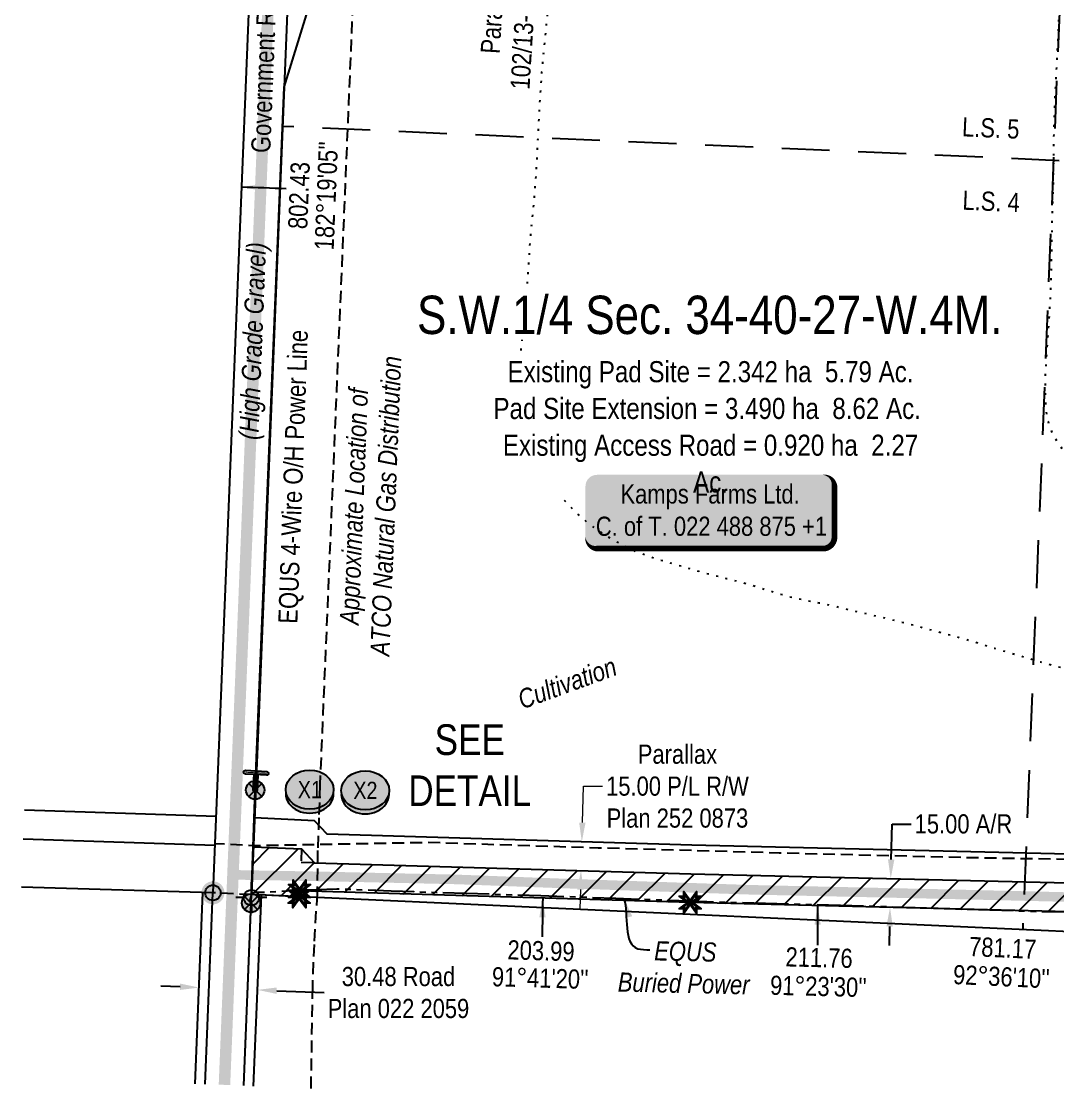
# Model space of a CAD drawing. Extents: x 307694 to 312040, y 5817589 to 5820267.
# Drawn here: x 308429 to 308970, y 5817810 to 5818368 of the extents above; entities that cross this region are included whole.
import ezdxf
from ezdxf.enums import TextEntityAlignment as Align

# ---------------------------------------------------------------- set-up
doc = ezdxf.new("R2010")
doc.units = 0
doc.header["$LTSCALE"] = 5
doc.header["$PDMODE"] = 35
doc.header["$PDSIZE"] = 0.5
for name, pattern in [('foc-DOT', [1, 0.2, -0.8]), ('foc-LSD', [8, 5, -3]), ('foc-TRAV', [1.875, 1.25, -0.625]), ('POWERLINE5', [7.8, 2.4, -0.6, 0.6, -0.6, 0.6, -0.6, 2.4]), ('UG_PIPE', [1.875, 1.25, -0.625])]:
    doc.linetypes.add(name, pattern=pattern)
doc.layers.get('Defpoints').update_dxf_attribs({"color": 9})
for name, color, linetype in [('AS-DRILL', 8, 'foc-DOT'), ('AS-DRILL-T', 8, 'Continuous'), ('AS-PIPE-UG', 44, 'UG_PIPE'), ('AS-POWER', 104, 'foc-POWER'), ('AS-POWER-EXISTING', 72, 'POWERLINE5'), ('AS-POWER-EXISTING-ANC', 72, 'Continuous'), ('AS-POWER-EXISTING-T', 72, 'Continuous'), ('AS-ROADS', 254, 'Continuous'), ('C-RW', 13, 'Continuous'), ('C-SYMBOL', 7, 'Continuous'), ('CG-NOTES', 7, 'Continuous'), ('DETAIL-T', 7, 'Continuous'), ('F-WS-S', 8, 'Continuous'), ('L-AREAREQUIRED', 7, 'Continuous'), ('L-BD', 7, 'Continuous'), ('L-BD1', 253, 'Continuous'), ('L-MON', 1, 'Continuous'), ('L-ROAD-T', 7, 'Continuous'), ('L-SEC', 7, 'Continuous'), ('L-SECTION-LSD', 7, 'foc-LSD'), ('L-TITLEDB', 4, 'Continuous'), ('L-TITLEDB-T', 4, 'Continuous'), ('P-CROSSINGS', 250, 'Continuous'), ('P-PROPOSED', 10, 'Continuous'), ('P-TRAV', 4, 'foc-TRAV'), ('P-TXT', 4, 'Continuous')]:
    doc.layers.add(name, color=color, linetype=linetype)
doc.layers.add('C-RW-T', color=13, linetype='Continuous', lineweight=9)
doc.layers.add('T-TEXT', color=48, linetype='Continuous', lineweight=18)
doc.layers.add('P-PROPOSED-EXISTING-H', color=7, linetype='Continuous', true_color=0xffeebd)
doc.styles.add('100L', font='ARIALN.TTF', dxfattribs={"height": 11})
doc.styles.add('175L', font='ARIALN.TTF', dxfattribs={"height": 20})
doc.styles.add('80', font='ARIALN.TTF', dxfattribs={"height": 10})
doc.styles.add('80CG', font='ARIALN.TTF', dxfattribs={"height": 10})
doc.styles.add('80L', font='ARIALN.TTF', dxfattribs={"height": 10})
doc.styles.add('80LS', font='ARIALNI.TTF', dxfattribs={"height": 10})
doc.styles.add('Crossing', font='ARIALN.TTF', dxfattribs={"height": 10})
doc.styles.add('foc-LtypeFont', font='ARIALN.TTF', dxfattribs={"height": 7.35})
doc.linetypes.add('foc-POWER', pattern='A,6,-1,["P",foc-LtypeFont,S=0.2,R=0,X=-0.625,Y=-0.75],-1.24,4', length=12.24)
doc.dimstyles.new('Compass 5 000', dxfattribs={"dimscale": 5, "dimtxt": 9, "dimasz": 2, "dimexe": 0.2, "dimexo": 0.0625, "dimgap": 0.5, "dimtad": 0, "dimtih": 1, "dimtoh": 1, "dimzin": 0, "dimdsep": 46, "dimtxsty": '80CG', "dimcen": 0.1, "dimse1": 1, "dimse2": 1, "dimclrd": 256, "dimclrt": 256, "dimaunit": 1, "dimadec": 4, "dimazin": 0, "dimtfac": 0.06, "dimtofl": 0, "dimtmove": 0, "dimatfit": 1, "dimfxl": 0.2, "dimtolj": 1, "dimtzin": 0, "dimlwd": -1, "dimarcsym": 0})

# ---------------------------------------------------------------- blocks, each defined once
blk = doc.blocks.new('*U428')
h = blk.add_hatch(color=59)
edge = h.paths.add_edge_path()
edge.add_line((-59, -20), (59, -20))
edge.add_arc((59, -14), 6, 270, 360)
edge.add_line((65, -14), (65, 12.5))
edge.add_arc((59, 12.5), 6, 0, 90)
edge.add_line((59, 18.5), (-59, 18.5))
edge.add_arc((-59, 12.5), 6, 90, 180)
edge.add_line((-65, 12.5), (-65, -14))
edge.add_arc((-59, -14), 6, 180, 270)
at = {"color": 1, "flags": 128}
blk.add_lwpolyline([(-59, -20, 3, 3, 0), (59, -20, 3, 3, 0.414214), (65, -14, 3, 3, 0), (65, 12.5, 3, 0, 0.414214), (59, 18.5, 0, 0, 0), (-59, 18.5, 0, 0, 0.414214), (-65, 12.5, 0, 0, 0), (-65, -14, 0, 3, 0.414214)], format="xyseb", close=True, dxfattribs=at)
blk.add_lwpolyline([(-19.42, -2.41, 0, 7.5, 0), (0, 0, 0, 0, 0)], format="xyseb", dxfattribs=at)
at = {"color": 1, "style": '80'}
blk.add_attdef('ENTER_TEXT_001', (-35.99, -5), '', height=10, dxfattribs=at)
blk = doc.blocks.new('GABD')
for p, q in [((0, 0.81), (0, 1.62)), ((-0.81, 0), (-1.62, 0)), ((1.62, 0), (0.81, 0)), ((0, -0.81), (0, -1.62))]:
    blk.add_line(p, q)
blk.add_circle((0, 0), 0.8)
blk = doc.blocks.new('*D436')
at = {"layer": 'Defpoints', "color": 0, "transparency": 16777216}
for p in [(308851.18, 5817920.96), (308850.82, 5817905.96), (308882.37, 5817905.22)]:
    blk.add_point(p, dxfattribs=at)
at = {"layer": 'P-TXT', "transparency": 16777216}
for p, q in [((308882.96, 5817930.21), (308883.4, 5817948.69)), ((308883.4, 5817948.69), (308893.4, 5817948.69)), ((308882.13, 5817895.22), (308881.89, 5817885.22))]:
    blk.add_line(p, q, dxfattribs=at)
for points in [[(308881.3, 5817930.25), (308884.63, 5817930.17), (308882.73, 5817920.21)], [(308880.47, 5817895.26), (308883.8, 5817895.18), (308882.37, 5817905.22)]]:
    blk.add_solid(points, dxfattribs=at)
at = {"layer": 'P-TXT', "transparency": 16777216, "insert": (308920.68, 5817948.69), "char_height": 10, "attachment_point": 5, "style": '80CG'}
blk.add_mtext('\\A1;15.00 A/R', dxfattribs=at)
blk = doc.blocks.new('*D437')
at = {"layer": 'C-RW-T', "transparency": 16777216}
for p, q in [((308721.77, 5817949.43), (308722.32, 5817968.41)), ((308722.32, 5817968.41), (308732.32, 5817968.41)), ((308720.75, 5817914.44), (308720.46, 5817904.45))]:
    blk.add_line(p, q, dxfattribs=at)
for points in [[(308720.1, 5817949.48), (308723.43, 5817949.38), (308721.48, 5817939.43)], [(308719.09, 5817914.49), (308722.42, 5817914.39), (308721.04, 5817924.44)]]:
    blk.add_solid(points, dxfattribs=at)
at = {"layer": 'Defpoints', "color": 0, "transparency": 16777216}
for p in [(308721.48, 5817939.43), (308780.85, 5817937.71), (308780.42, 5817922.72)]:
    blk.add_point(p, dxfattribs=at)
at = {"layer": 'C-RW-T', "transparency": 16777216, "insert": (308771.4, 5817968.41), "char_height": 10, "width": 372.4986, "attachment_point": 5, "style": '80CG'}
blk.add_mtext('\\A1;Parallax\\P15.00 P/L R/W\\PPlan 252 0873', dxfattribs=at)
blk = doc.blocks.new('fdia')
at = {"color": 255, "const_width": 1}
blk.add_lwpolyline([(-0.5, 0, 1), (0.5, 0, 1)], format="xyb", close=True, dxfattribs=at)
blk = doc.blocks.new('Fdiaa')
blk.add_blockref('fdia', (0, 0))
blk = doc.blocks.new('fdib')
at = {"color": 1, "const_width": 1.6}
blk.add_lwpolyline([(-0.4, 0, 1), (0.4, 0, 1)], format="xyb", close=True, dxfattribs=at)
at = {"color": 1}
blk.add_circle((0, 0), 0.8, dxfattribs=at)
blk = doc.blocks.new('Fdibb')
blk.add_blockref('fdib', (0, 0))
blk = doc.blocks.new('fdicc')
for name in ['Fdibb', 'Fdiaa']:
    blk.add_blockref(name, (0, 0))
blk = doc.blocks.new('FDI')
blk.add_blockref('fdicc', (0, 0))
blk = doc.blocks.new('POWERPOLE')
h = blk.add_hatch(color=255)
edge = h.paths.add_edge_path()
edge.add_arc((0, 0), 0.96, 0, 360)
at = {"linetype": 'Continuous'}
for p, q in [((0.68, -0.68), (-0.68, 0.68)), ((-0.68, -0.68), (0.68, 0.68))]:
    blk.add_line(p, q, dxfattribs=at)
blk.add_circle((0, 0), 0.96, dxfattribs=at)
blk = doc.blocks.new('*D447')
at = {"layer": 'Defpoints', "color": 0, "transparency": 16777216}
for p in [(308552.21, 5817862.13), (308521.29, 5817851.96), (308551.75, 5817850.72)]:
    blk.add_point(p, dxfattribs=at)
at = {"layer": 'L-TITLEDB-T', "transparency": 16777216}
for p, q in [((308511.76, 5817863.77), (308501.77, 5817864.17)), ((308562.21, 5817861.72), (308587.04, 5817860.72))]:
    blk.add_line(p, q, dxfattribs=at)
for points in [[(308511.83, 5817865.43), (308511.7, 5817862.1), (308521.76, 5817863.36)], [(308562.27, 5817863.39), (308562.14, 5817860.06), (308552.21, 5817862.13)]]:
    blk.add_solid(points, dxfattribs=at)
at = {"layer": 'L-TITLEDB-T', "transparency": 16777216, "insert": (308625.79, 5817860.72), "char_height": 10, "attachment_point": 5, "style": '80CG'}
blk.add_mtext('\\A1;30.48 Road\\PPlan 022 2059', dxfattribs=at)
blk = doc.blocks.new('*U453')
h = blk.add_hatch(color=255)
h.dxf.hatch_style = 1
edge = h.paths.add_edge_path()
edge.add_arc((1.1, -0.06), 0.2, -92.9957, 87.0043, ccw=False)
edge.add_line((1.09, -0.26), (-0.21, -0.19))
edge.add_line((-0.21, -0.19), (-1.11, -0.14))
edge.add_arc((-1.1, 0.06), 0.2, 87.0043, 267.0043, ccw=False)
edge.add_line((-1.09, 0.26), (1.11, 0.14))
h = blk.add_hatch(color=255)
h.dxf.hatch_style = 1
edge = h.paths.add_edge_path()
edge.add_arc((-0.09, -1.8), 0.2, 177.0043, 357.0043, ccw=False)
edge.add_line((-0.29, -1.79), (-0.21, -0.19))
edge.add_line((-0.21, -0.19), (0.19, -0.21))
edge.add_line((0.19, -0.21), (0.11, -1.81))
at = {"color": 255}
blk.add_lwpolyline([(1.11, 0.14, -1), (1.09, -0.26), (-0.21, -0.19), (-1.11, -0.14, -1), (-1.09, 0.26)], format="xyb", close=True, dxfattribs=at)
at = {"color": 72, "const_width": 0.1, "flags": 128}
for points in [[(1.1, -0.06), (-1.1, 0.06)], [(-0.09, -1.8), (0, 0)]]:
    blk.add_lwpolyline(points, dxfattribs=at)
at = {"color": 255, "flags": 128}
blk.add_lwpolyline([(0.11, -1.81, -1), (-0.29, -1.79), (-0.21, -0.19), (0.19, -0.21)], format="xyb", close=True, dxfattribs=at)
blk = doc.blocks.new('TEMP')
h = blk.add_hatch(color=255)
h.dxf.hatch_style = 1
h.paths.add_polyline_path([(0, 0.25), (-0.67, 1.15), (-0.67, 0.67), (-1.15, 0.67), (-0.25, 0), (-1.15, -0.67), (-0.67, -0.67), (-0.67, -1.15), (0, -0.25), (0.67, -1.15), (0.67, -0.67), (1.15, -0.67), (0.25, 0), (1.15, 0.67), (0.67, 0.67), (0.67, 1.15)])
h.paths.add_polyline_path([(0.57, 0.85), (0.57, 0.57), (0.85, 0.57), (0.08, 0), (0.85, -0.57), (0.57, -0.57), (0.57, -0.85), (0, -0.08), (-0.57, -0.85), (-0.57, -0.57), (-0.85, -0.57), (-0.08, 0), (-0.85, 0.57), (-0.57, 0.57), (-0.57, 0.85), (0, 0.08)], flags=16)
h = blk.add_hatch(color=1)
h.dxf.hatch_style = 1
h.paths.add_polyline_path([(0, 0.08), (-0.57, 0.85), (-0.57, 0.57), (-0.85, 0.57), (-0.08, 0), (-0.85, -0.57), (-0.57, -0.57), (-0.57, -0.85), (0, -0.08), (0.57, -0.85), (0.57, -0.57), (0.85, -0.57), (0.08, 0), (0.85, 0.57), (0.57, 0.57), (0.57, 0.85)])
at = {"color": 1}
for p, q in [((-0.08, 0), (0.08, 0)), ((0, 0.08), (0, -0.08))]:
    blk.add_line(p, q, dxfattribs=at)
at = {"color": 255, "flags": 128}
blk.add_lwpolyline([(-0.25, 0), (-1.15, 0.67), (-0.67, 0.67), (-0.67, 1.15), (0, 0.25), (0.67, 1.15), (0.67, 0.67), (1.15, 0.67), (0.25, 0), (1.15, -0.67), (0.67, -0.67), (0.67, -1.15), (0, -0.25), (-0.67, -1.15), (-0.67, -0.67), (-1.15, -0.67)], close=True, dxfattribs=at)
at = {"color": 1, "flags": 128}
blk.add_lwpolyline([(-0.08, 0), (-0.85, 0.57), (-0.57, 0.57), (-0.57, 0.85), (0, 0.08), (0.57, 0.85), (0.57, 0.57), (0.85, 0.57), (0.08, 0), (0.85, -0.57), (0.57, -0.57), (0.57, -0.85), (0, -0.08), (-0.57, -0.85), (-0.57, -0.57), (-0.85, -0.57)], close=True, dxfattribs=at)
blk = doc.blocks.new('xing2')
h = blk.add_hatch(color=50)
h.dxf.hatch_style = 1
edge = h.paths.add_edge_path()
edge.add_ellipse((0, 0), major_axis=(-12.5, 0), ratio=0.816297, start_angle=0, end_angle=360)
h = blk.add_hatch(color=250)
h.dxf.hatch_style = 1
edge = h.paths.add_edge_path()
edge.add_ellipse((0, -2.05), major_axis=(-12.5, 0), ratio=0.816297, start_angle=0, end_angle=180)
edge.add_line((12.5, -2.05), (12.5, 0))
edge.add_ellipse((0, 0), major_axis=(-12.5, 0), ratio=0.816297, start_angle=0, end_angle=180, ccw=False)
edge.add_line((-12.5, 0), (-12.5, -2.05))
at = {"color": 250}
blk.add_ellipse((0, 0), major_axis=(-12.5, 0), ratio=0.816297, dxfattribs=at)
blk.add_ellipse((0, -2.05), major_axis=(-12.5, 0), ratio=0.816297, start_param=0, end_param=3.141593, dxfattribs=at)
at = {"color": 250, "style": 'Crossing'}
blk.add_attdef('CROSSING', text='', height=9, dxfattribs=at).set_placement((0.09, 0.02), align=Align.MIDDLE_CENTER)
at = {"color": 250, "style": 'Crossing', "flags": 1}
for tag, p in [('OWNER', (0.09, -12.49)), ('DESCRIPTION', (0.09, -25.77)), ('LOCATION', (0.09, -39.3)), ('DWG_REF', (0.09, -52.84))]:
    blk.add_attdef(tag, text='', height=9, dxfattribs=at).set_placement(p, align=Align.MIDDLE_CENTER)

msp = doc.modelspace()

# ---------------------------------------------------------------- hatches: boundary and pattern name
at = {"layer": 'P-PROPOSED-EXISTING-H'}
h = msp.add_hatch(dxfattribs=at)
h.set_pattern_fill('ANSI31', color=256, scale=3.499667, style=0)
h.set_pattern_definition([(45, (27.45, 517.153), (-7.856977622, 7.856977622), [])])
h.paths.add_polyline_path([(308550.056, 5817936.861), (308575.155, 5817935.72), (308581.945, 5817928.52), (308778.442, 5817922.727), (308989.947, 5817917.588), (309144.694, 5817916.624), (309144.011, 5817901.63), (308989.718, 5817902.591), (308778.039, 5817907.733), (308574.156, 5817913.745), (308574.019, 5817910.748), (308549.045, 5817911.884)])

# ---------------------------------------------------------------- linework, layer by layer
at = {"layer": 'AS-DRILL', "flags": 128}
msp.add_lwpolyline([(309213.255, 5817983.88), (309213.255, 5817983.88), (309213.279, 5817984.249), (309213.147, 5817984.724), (309212.783, 5817985.129), (309212.509, 5817985.55), (309211.94, 5817986.102), (309211.202, 5817986.411), (309210.932, 5817986.432), (309210.72, 5817986.39), (309210.557, 5817986.316), (309210.545, 5817986.267), (309210.686, 5817986.271), (309210.917, 5817986.302), (309211.19, 5817986.382), (309211.455, 5817986.502), (309211.709, 5817986.602), (309211.933, 5817986.683), (309212.127, 5817986.786), (309212.331, 5817986.878), (309212.526, 5817987.02), (309212.649, 5817987.076), (309212.704, 5817986.953), (309212.728, 5817986.792), (309212.703, 5817986.673), (309212.689, 5817986.574), (309212.704, 5817986.453), (309212.701, 5817986.363), (309212.689, 5817986.303), (309212.724, 5817986.182), (309212.758, 5817986.031), (309212.812, 5817985.868), (309212.703, 5817985.913), (309212.694, 5817985.923), (309212.101, 5817986.386), (309211.117, 5817987.075), (309210.015, 5817987.809), (309208.702, 5817988.53), (309207.098, 5817989.223), (309205.392, 5817989.88), (309203.656, 5817990.518), (309201.928, 5817991.126), (309200.413, 5817991.535), (309199.393, 5817991.565), (309198.841, 5817991.276), (309198.447, 5817990.911), (309198.22, 5817990.729), (309198.294, 5817990.827), (309198.492, 5817991.039), (309198.698, 5817991.191), (309198.851, 5817991.275), (309198.943, 5817991.312), (309199.024, 5817991.329), (309199.093, 5817991.316), (309199.142, 5817991.294), (309199.067, 5817991.417), (309199.057, 5817991.427), (309198.643, 5817991.834), (309197.845, 5817992.405), (309196.741, 5817993.099), (309195.175, 5817994.02), (309193.171, 5817995.229), (309190.841, 5817996.821), (309188.083, 5817998.73), (309184.901, 5818000.805), (309181.441, 5818002.911), (309177.746, 5818004.917), (309173.716, 5818007.045), (309169.364, 5818009.666), (309164.661, 5818012.761), (309159.876, 5818015.8), (309155.318, 5818018.529), (309150.771, 5818021.258), (309145.697, 5818024.348), (309140.326, 5818027.489), (309135.101, 5818030.294), (309129.865, 5818032.82), (309124.279, 5818035.359), (309118.612, 5818038.362), (309113.053, 5818042.091), (309107.579, 5818046.207), (309102.08, 5818050.214), (309096.52, 5818053.903), (309090.87, 5818057.615), (309085.249, 5818061.297), (309079.672, 5818064.586), (309074.267, 5818067.628), (309068.926, 5818071.049), (309063.765, 5818074.732), (309058.695, 5818078.172), (309053.811, 5818081.244), (309048.968, 5818084.355), (309043.942, 5818087.633), (309038.645, 5818091.172), (309033.287, 5818094.913), (309028.128, 5818098.396), (309023.136, 5818101.523), (309018.33, 5818104.282), (309013.607, 5818107.127), (309008.94, 5818110.632), (309004.086, 5818114.744), (308999.126, 5818118.95), (308993.922, 5818123.335), (308988.467, 5818127.941), (308983.253, 5818132.567), (308978.329, 5818137.442), (308973.821, 5818142.462), (308970.021, 5818147.673), (308967.076, 5818153.012), (308964.989, 5818158.517), (308963.898, 5818164.444), (308963.55, 5818170.672), (308963.474, 5818176.93), (308963.57, 5818183.251), (308963.924, 5818190.042), (308964.426, 5818197.539), (308965.012, 5818205.652), (308965.645, 5818214.714), (308966.201, 5818225.151), (308966.586, 5818236.854), (308966.773, 5818249.617), (308967.078, 5818263.625), (308967.535, 5818278.459), (308967.791, 5818294.291), (308967.976, 5818311.127), (308968.556, 5818328.597), (308969.541, 5818346.713), (308970.408, 5818365.383), (308970.894, 5818384.308), (308971.26, 5818403.489), (308971.7, 5818422.756), (308972.546, 5818457.35), (308972.731, 5818463.897), (308973.215, 5818476.588), (308974.144, 5818495.847), (308974.993, 5818515.088), (308975.463, 5818534.364), (308975.422, 5818553.611), (308974.768, 5818572.801), (308973.457, 5818592.106), (308971.994, 5818611.338), (308970.904, 5818630.635), (308970.223, 5818649.906), (308969.912, 5818669.182), (308970.004, 5818688.253), (308970.45, 5818710.503), (308970.742, 5818729.576), (308970.649, 5818748.794), (308970.579, 5818768.071), (308970.673, 5818787.212), (308970.632, 5818796.675)], dxfattribs=at)
at = {"layer": 'AS-PIPE-UG'}
for points in [[(308605.871, 5818470.676), (308605.862, 5818470.47), (308584.78, 5817969.298)], [(308584.78, 5817969.298), (308584.223, 5817951.931), (308583.556, 5817934.831), (308583.296, 5817912.503), (308581.703, 5817885.893), (308580.858, 5817863.782)], [(308580.858, 5817863.782), (308580.009, 5817810.476)]]:
    msp.add_lwpolyline(points, dxfattribs=at)
at = {"layer": 'AS-PIPE-UG', "flags": 128}
msp.add_lwpolyline([(309130.949, 5817944.455), (309130.362, 5817932.399), (309129.825, 5817930.877), (309128.287, 5817929.435), (309125.906, 5817928.628), (309121.807, 5817928.628), (309115.329, 5817928.712), (309095.76, 5817928.85), (308995.489, 5817929.824), (308920.239, 5817931.138), (308824.458, 5817933.522), (308729.992, 5817936.157), (308640.934, 5817939.016), (308550.986, 5817937.292), (308530.504, 5817938.376)], dxfattribs=at)
at = {"layer": 'AS-POWER', "flags": 128}
for points in [[(308566.099, 5818333.16), (308598.828, 5818439.305), (308734.888, 5818471.462)], [(308545.008, 5817812.172), (308548.868, 5817907.469), (308550.992, 5817966.442), (308566.099, 5818333.16)]]:
    msp.add_lwpolyline(points, dxfattribs=at)
at = {"layer": 'AS-POWER-EXISTING', "flags": 128}
msp.add_lwpolyline([(308548.868, 5817907.469), (308548.346, 5817907.835), (308548.339, 5817908.925), (308548.974, 5817911.228), (308549.566, 5817912.533), (308551.185, 5817913.251), (308553.309, 5817913.079), (308563.333, 5817913.553), (308571.633, 5817914.121), (308593.643, 5817914.893), (308633.777, 5817913.402), (308708.466, 5817911.079), (308786.746, 5817908.217), (308869.093, 5817905.929), (308960.407, 5817903.071), (309053.405, 5817902.814), (309119.919, 5817902.15), (309131.649, 5817903.345), (309143.682, 5817905.458), (309155.88, 5817907.909), (309165.715, 5817910.904), (309176.209, 5817915.247), (309186.16, 5817919.103), (309190.161, 5817919.717)], dxfattribs=at)
at = {"layer": 'AS-ROADS', "flags": 128}
for points, const_width in [([(308575.479, 5818813.753), (308534.959, 5817812.578)], 5.999), ([(308539.395, 5817922.19), (308587.54, 5817921.302), (308656.708, 5817919.766), (308712.506, 5817917.646), (308810.235, 5817914.361), (308910.436, 5817912.129), (309009.166, 5817909.756), (309056.296, 5817909.41), (309124.527, 5817907.043), (309134.831, 5817907.637), (309146.721, 5817909.966), (309164.079, 5817915.395), (309180.052, 5817923.911)], 5)]:
    msp.add_lwpolyline(points, dxfattribs=dict(at, const_width=const_width))
at = {"layer": 'C-RW', "flags": 128}
for points in [[(308550.056, 5817936.861), (308575.155, 5817935.72), (308581.945, 5817928.52), (308778.442, 5817922.727), (308989.952, 5817917.588), (309114.984, 5817916.809), (309126.554, 5817928.976), (309146.196, 5817949.63), (309147.236, 5817972.49), (309115.685, 5817939.311), (309108.588, 5817931.848), (308990.181, 5817932.586), (308778.845, 5817937.72), (308588.595, 5817943.329), (308581.901, 5817950.428), (308550.662, 5817951.848)], [(308530.564, 5817952.662), (308430.566, 5817955.913)], [(308429.967, 5817940.926), (308529.957, 5817937.675)]]:
    msp.add_lwpolyline(points, dxfattribs=at)
at = {"layer": 'L-SEC'}
msp.add_line((308581.504, 5818713.681), (308549.049, 5817911.983), dxfattribs=at)
at = {"layer": 'L-SEC', "flags": 128}
for points in [[(308561.405, 5818714.495), (308528.95, 5817912.797)], [(308528.95, 5817912.797), (308428.956, 5817915.68)], [(308524.909, 5817812.985), (308528.95, 5817912.797)], [(308545.008, 5817812.172), (308549.049, 5817911.983)], [(309388.543, 5817873.722), (308549.045, 5817911.884)]]:
    msp.add_lwpolyline(points, dxfattribs=at)
at = {"layer": 'L-SECTION-LSD', "flags": 128}
for points in [[(308983.72, 5818696.299), (308951.616, 5817893.583)], [(309370.307, 5818277.253), (308565.271, 5818312.697)]]:
    msp.add_lwpolyline(points, dxfattribs=at)
at = {"layer": 'L-TITLEDB', "flags": 128}
for points in [[(308519.734, 5817813.195), (308523.747, 5817912.947)], [(308550.183, 5817811.962), (308554.219, 5817911.648)]]:
    msp.add_lwpolyline(points, dxfattribs=at)
at = {"layer": 'P-PROPOSED'}
msp.add_lwpolyline([(308550.056, 5817936.861), (308575.155, 5817935.72), (308581.945, 5817928.52), (308778.442, 5817922.727), (308989.947, 5817917.588), (309144.694, 5817916.624), (309144.011, 5817901.63), (308989.718, 5817902.591), (308778.039, 5817907.733), (308574.156, 5817913.745), (308574.019, 5817910.748), (308549.045, 5817911.884)], close=True, dxfattribs=at)
at = {"layer": 'P-TRAV'}
msp.add_line((308574.948, 5817928.727), (308581.945, 5817928.52), dxfattribs=at)
at = {"layer": 'P-TRAV', "flags": 128}
for points in [[(308575.155, 5817935.72), (308574.948, 5817928.727)], [(308549.045, 5817911.884), (308528.95, 5817912.797)]]:
    msp.add_lwpolyline(points, dxfattribs=at)

# ---------------------------------------------------------------- block references
at = {"layer": 'AS-POWER-EXISTING', "color": 4, "xscale": 4.999555549999982, "yscale": 4.999555549999982, "zscale": 4.999555549999982}
for p in [(308550.992, 5817966.442), (308548.868, 5817907.469)]:
    msp.add_blockref('POWERPOLE', p, dxfattribs=at)
at = {"layer": 'AS-POWER-EXISTING-ANC', "xscale": 4.999555549999966, "yscale": 4.999555549999966, "zscale": 4.999555549999966}
msp.add_blockref('*U453', (308551.462, 5817975.423), dxfattribs=at)
at = {"layer": 'F-WS-S', "xscale": 4.999524999999948, "yscale": 4.999524999999948, "zscale": 4.999524999999948}
msp.add_blockref('GABD', (308549.011, 5817910.272), dxfattribs=at)
at = {"layer": 'L-MON', "xscale": 4.99955554999999, "yscale": 4.99955554999999, "zscale": 4.99955554999999}
msp.add_blockref('FDI', (308528.95, 5817912.797), dxfattribs=at)
at = {"layer": 'L-MON', "color": 6, "xscale": 4.99955554999999, "yscale": 4.99955554999999, "zscale": 4.99955554999999}
for p in [(308574.019, 5817910.748), (308574.156, 5817913.745), (308778.039, 5817907.733)]:
    msp.add_blockref('TEMP', p, dxfattribs=at)
at = {"layer": 'P-CROSSINGS', "color": 6, "xscale": 0.99991111, "yscale": 0.99991111, "zscale": 0.99991111}
for p, values in [((308579.444, 5817966.624), {'CROSSING': 'X1'}), ((308608.423, 5817966.219), {'CROSSING': 'X2'})]:
    msp.add_blockref('xing2', p, dxfattribs=at).add_auto_attribs(values)

# ---------------------------------------------------------------- texts
at = {"layer": 'AS-DRILL-T', "insert": (308667.502, 5818332.726), "char_height": 9.99894, "attachment_point": 1, "rotation": 86.50648, "style": '80L'}
msp.add_mtext_dynamic_manual_height_columns('\\pi18.32909;Parallax\\P\\pi0.66726;102/13-10 (HZ)', width=77.07681, gutter_width=49.992, heights=[0], dxfattribs=at)
at = {"layer": 'AS-PIPE-UG', "insert": (308594.379, 5818037.236), "char_height": 9.99905, "attachment_point": 1, "rotation": 87.71237, "style": '80L'}
msp.add_mtext_dynamic_manual_height_columns('\\pi15.69653;{\\fArial Narrow|b0|i1|c0|p34;Approximate Location of \\P\\pi0.05;ATCO Natural Gas Distribution}', width=156.42211, gutter_width=49.995, heights=[0], dxfattribs=at)
at = {"layer": 'AS-POWER', "insert": (308562.991, 5818052.965), "char_height": 9.99905, "attachment_point": 1, "rotation": 87.9325, "style": '80L'}
msp.add_mtext_dynamic_manual_height_columns('\\pi0.50357;EQUS 4-Wire O/H Power Line', width=153.00497, gutter_width=49.995, heights=[0], dxfattribs=at)
at = {"layer": 'DETAIL-T', "color": 3, "insert": (308662.981, 5817979.397), "char_height": 15.9986, "width": 63.63047, "attachment_point": 5, "style": '80CG'}
msp.add_mtext('SEE\\PDETAIL', dxfattribs=at)
at = {"layer": 'L-BD', "style": '80L'}
for s, p in [('781.17', (308941.177, 5817884.049)), ("92°36'10''", (308940.496, 5817869.065))]:
    msp.add_text(s, height=9.9991, rotation=357.3972, dxfattribs=at).set_placement(p, align=Align.MIDDLE)
at = {"layer": 'L-BD', "insert": (308567.65, 5818247.197), "char_height": 9.99911, "width": 58.44269, "attachment_point": 1, "rotation": 87.6818, "line_spacing_factor": 0.855, "style": '80L'}
msp.add_mtext("\\pi12.20376;802.43 \\P\\pi1.73402;182°19'05''", dxfattribs=at)
at = {"layer": 'L-BD1', "style": '80L'}
for s, rotation, p in [('203.99', 358.3111, (308700.199, 5817882.58)), ('211.76', 358.6083, (308845.336, 5817878.983)), ("91°41'20''", 358.3111, (308699.779, 5817868.337)), ("91°23'30''", 358.6083, (308844.972, 5817863.988))]:
    msp.add_text(s, height=9.9991, rotation=rotation, dxfattribs=at).set_placement(p, align=Align.MIDDLE)
at = {"layer": 'L-ROAD-T', "style": '80L'}
msp.add_text('Government Road Allowance', height=9.99905, rotation=87.71189, dxfattribs=at).set_placement((308556.823, 5818373.327), align=Align.MIDDLE_CENTER)
at = {"layer": 'T-TEXT', "style": '80LS'}
msp.add_text('(High Grade Gravel)', height=9.99905, rotation=87.71189, dxfattribs=at).set_placement((308549.677, 5818200.757), align=Align.MIDDLE_CENTER)
at = {"layer": 'T-TEXT', "insert": (308686.432, 5818017.649), "char_height": 9.99911, "attachment_point": 1, "rotation": 20, "style": '80L'}
msp.add_mtext_dynamic_manual_height_columns('\\pi0.61611;{\\fArial Narrow|b0|i1|c0|p34;Cultivation}', width=53.39675, gutter_width=47.496, heights=[0], dxfattribs=at)

# ---------------------------------------------------------------- dimensions: what is measured, and where the dimension line sits
at = {"layer": 'C-RW-T'}
dim = msp.add_linear_dim(base=(308721.477, 5817939.431), p1=(308780.42, 5817922.719), p2=(308780.854, 5817937.712), angle=88.34109, text='Parallax\\P15.00 P/L R/W\\PPlan 252 0873', dimstyle='Compass 5 000', dxfattribs=at)
dim.commit()
dim.dimension.update_dxf_attribs({"geometry": '*D437', "text_midpoint": (308771.402, 5817968.412), "dimtype": 161})
at = {"layer": 'L-TITLEDB-T', "color": 4}
dim = msp.add_linear_dim(base=(308552.214, 5817862.129), p1=(308521.293, 5817851.957), p2=(308551.752, 5817850.724), angle=357.68177, text='30.48 Road\\PPlan 022 2059', dimstyle='Compass 5 000', dxfattribs=at)
dim.commit()
dim.dimension.update_dxf_attribs({"geometry": '*D447', "text_midpoint": (308625.788, 5817860.72), "dimtype": 161})
at = {"layer": 'P-TXT', "color": 3}
dim = msp.add_linear_dim(base=(308882.369, 5817905.215), p1=(308851.176, 5817920.959), p2=(308850.82, 5817905.965), angle=268.63829, text='15.00 A/R', dimstyle='Compass 5 000', dxfattribs=at)
dim.commit()
dim.dimension.update_dxf_attribs({"geometry": '*D436', "text_midpoint": (308920.684, 5817948.69), "dimtype": 161})

# ---------------------------------------------------------------- leaders
at = {"layer": 'L-BD', "path_type": 1}
msp.add_leader([(308543.863, 5818281.164), (308567.221, 5818280.398)], dimstyle='Compass 5 000', override={"dimgap": 0.5, "dimtad": 0}, dxfattribs=at)
at = {"layer": 'L-BD1', "color": 4, "path_type": 1}
for points in [[(308701.074, 5817910.003), (308700.797, 5817889.833)], [(308844.578, 5817906.117), (308844.551, 5817885.516)]]:
    msp.add_leader(points, dimstyle='Compass 5 000', override={"dimgap": 0.5, "dimtad": 0}, dxfattribs=at)

# ---------------------------------------------------------------- next in the draw order: texts
at = {"layer": 'AS-POWER-EXISTING-T', "insert": (308740.489, 5817887.962), "char_height": 9.99894, "attachment_point": 1, "rotation": 358.73184, "style": '80L', "bg_fill": 2}
msp.add_mtext_dynamic_manual_height_columns('\\pi18.93612;{\\fArial Narrow|b0|i1|c0|p34;EQUS \\P\\pi0.29895;Buried Power}', width=69.84702, gutter_width=49.992, heights=[0], dxfattribs=at)
at = {"layer": 'L-SECTION-LSD', "char_height": 9.99905, "attachment_point": 1, "rotation": 357.47902, "style": '100L', "bg_fill": 3, "box_fill_scale": 1.5, "bg_fill_color": 256, "bg_fill_transparency": 0}
for s, width, insert in [('\\pi1.75841;L.S. 5', 30.39825, (308918.464, 5818317.652)), ('\\pi1.98582;L.S. 4', 30.53699, (308918.464, 5818279.371))]:
    msp.add_mtext_dynamic_manual_height_columns(s, width=width, gutter_width=54.995, heights=[0], dxfattribs=dict(at, insert=insert))

# ---------------------------------------------------------------- next in the draw order: linework, layer by layer
at = {"layer": 'AS-DRILL', "flags": 128}
msp.add_lwpolyline([(309212.865, 5817973.872), (309212.865, 5817973.872), (309213.053, 5817974.075), (309213.355, 5817974.383), (309213.666, 5817974.641), (309214.028, 5817974.947), (309214.216, 5817975.16), (309214.291, 5817975.267), (309214.373, 5817975.334), (309214.587, 5817975.426), (309214.792, 5817975.548), (309214.811, 5817975.778), (309214.421, 5817975.783), (309213.712, 5817975.58), (309213.06, 5817975.285), (309212.376, 5817974.922), (309211.844, 5817974.622), (309211.598, 5817974.221), (309211.446, 5817973.917), (309211.369, 5817973.73), (309211.291, 5817973.533), (309211.193, 5817973.337), (309211.045, 5817973.132), (309210.858, 5817972.959), (309210.662, 5817972.797), (309210.239, 5817972.743), (309210.229, 5817972.744), (309209.319, 5817972.999), (309207.873, 5817973.666), (309205.893, 5817974.464), (309203.412, 5817975.261), (309200.617, 5817976.21), (309197.576, 5817977.269), (309194.262, 5817978.279), (309190.564, 5817979.153), (309186.375, 5817980.037), (309181.902, 5817981.081), (309177.374, 5817982.239), (309172.841, 5817983.286), (309168.197, 5817984.047), (309163.707, 5817984.652), (309158.951, 5817985.618), (309153.939, 5817986.953), (309148.937, 5817988.029), (309143.451, 5817988.483), (309137.143, 5817988.908), (309130.11, 5817990.002), (309122.532, 5817991.488), (309114.829, 5817992.859), (309106.927, 5817994.497), (309098.312, 5817997.094), (309089.278, 5818000.268), (309080.389, 5818003.286), (309072.037, 5818005.703), (309064.045, 5818007.615), (309056.002, 5818009.499), (309047.439, 5818011.654), (309038.644, 5818014.008), (309030.026, 5818016.535), (309021.811, 5818019.136), (309013.637, 5818021.516), (309005.52, 5818023.543), (308997.738, 5818025.187), (308990.247, 5818026.59), (308983.073, 5818027.9), (308975.902, 5818029.309), (308968.475, 5818031.06), (308960.901, 5818033.166), (308953.046, 5818035.513), (308944.973, 5818037.909), (308936.831, 5818040.327), (308928.635, 5818042.908), (308920.038, 5818045.464), (308910.788, 5818047.966), (308901.093, 5818050.575), (308890.971, 5818053.301), (308880.992, 5818055.851), (308871.459, 5818057.993), (308862.074, 5818060.12), (308853.261, 5818062.254), (308845.312, 5818063.995), (308837.763, 5818065.439), (308830.073, 5818067.15), (308821.849, 5818069.511), (308813.308, 5818072.215), (308804.968, 5818074.692), (308797.21, 5818076.695), (308790.001, 5818078.407), (308782.733, 5818080.391), (308774.988, 5818082.734), (308767.386, 5818084.881), (308759.707, 5818087.131), (308751.675, 5818090.046), (308743.856, 5818093.583), (308736.664, 5818097.515), (308729.724, 5818102.029), (308723.01, 5818107.194), (308716.708, 5818112.913), (308710.821, 5818119.277), (308705.49, 5818126.32), (308700.951, 5818133.882), (308697.256, 5818141.531), (308694.412, 5818148.947), (308692.235, 5818156.778), (308690.468, 5818165.383), (308689.272, 5818174.247), (308688.986, 5818183.605), (308689.578, 5818193.169), (308689.597, 5818193.388), (308690.536, 5818203.63), (308691.642, 5818214.565), (308692.769, 5818226.04), (308693.621, 5818237.645), (308694.366, 5818249.856), (308695.485, 5818262.652), (308696.834, 5818276.24), (308697.883, 5818290.85), (308698.674, 5818306.801), (308699.483, 5818323.723), (308700.692, 5818341.169), (308702.391, 5818359.096), (308704.245, 5818377.418), (308705.96, 5818396.035), (308707.228, 5818414.73), (308708.06, 5818433.802), (308708.607, 5818452.986), (308708.927, 5818472.258), (308709.224, 5818487.108), (308709.946, 5818506.414), (308710.709, 5818525.769), (308711.291, 5818541.748), (308711.423, 5818544.886), (308712.334, 5818564.185), (308713.17, 5818583.337), (308713.569, 5818602.586), (308713.371, 5818625.281), (308712.728, 5818644.49), (308711.772, 5818663.662), (308710.63, 5818682.911), (308709.679, 5818702.193), (308709.095, 5818721.38), (308708.462, 5818740.589), (308707.295, 5818759.729), (308705.62, 5818779.439), (308704.285, 5818798.105), (308703.813, 5818808.212)], dxfattribs=at)

# ---------------------------------------------------------------- next in the draw order: leaders
at = {"layer": 'AS-POWER-EXISTING-T', "path_type": 1}
msp.add_leader([(308743.582, 5817909.795), (308750.654, 5817883.644), (308757.053, 5817882.971)], dimstyle='Compass 5 000', override={"dimgap": 0.5, "dimtad": 0}, dxfattribs=at)

# ---------------------------------------------------------------- next in the draw order: texts
at = {"layer": 'C-SYMBOL', "color": 3, "insert": (308788.252, 5818224.387), "char_height": 19.9981, "width": 303.82734, "attachment_point": 2, "style": '175L', "bg_fill": 3, "box_fill_scale": 1.15, "bg_fill_color": 256, "bg_fill_true_color": 256, "bg_fill_transparency": 0}
msp.add_mtext('S.W.1/4 Sec. 34-40-27-W.4M.', dxfattribs=at)
at = {"layer": 'L-AREAREQUIRED', "color": 5, "insert": (308788.674, 5818190.244), "char_height": 10.99895, "width": 237.56287, "attachment_point": 2, "line_spacing_factor": 1.046697, "style": '100L', "bg_fill": 3, "box_fill_scale": 1.15, "bg_fill_color": 256, "bg_fill_true_color": 256, "bg_fill_transparency": 0}
msp.add_mtext('Existing Pad Site = 2.342 ha  5.79 Ac.  \\PPad Site Extension = 3.490 ha  8.62 Ac.  Existing Access Road = 0.920 ha  2.27 Ac.', dxfattribs=at)

# ---------------------------------------------------------------- next in the draw order: block references
at = {"layer": 'CG-NOTES'}
ref = msp.add_blockref('*U428', (308788.375, 5818112.417), dxfattribs=dict(at, xscale=0.9999049999999906, yscale=0.9999049999999906, zscale=0.9999049999999906))
ref.add_attrib('ENTER_TEXT_001', 'Kamps Farms Ltd.', (308741.65, 5818115.924), dxfattribs={"layer": '0', "color": 1, "height": 9.99905, "style": '80'})
ref.add_attrib('ENTER_TEXT_002', 'C. of T. 022 488 875 +1', (308728.814, 5818099.082), dxfattribs={"layer": '0', "color": 1, "height": 9.99905, "style": '80'})

doc.saveas('drawing.dxf')
